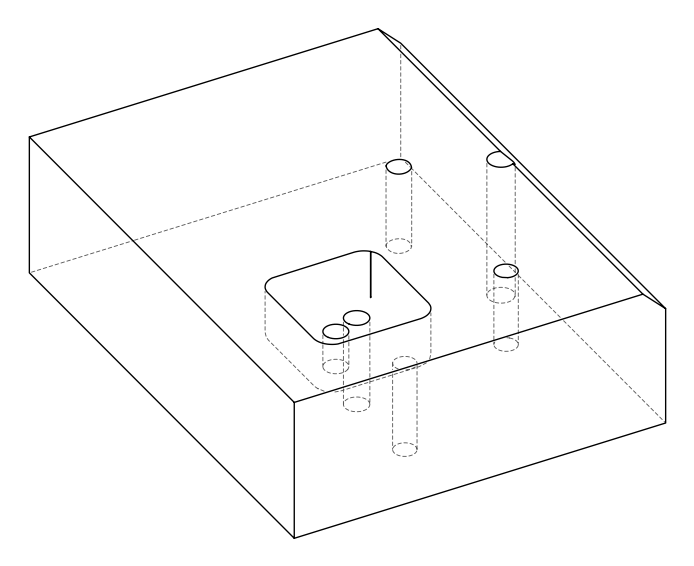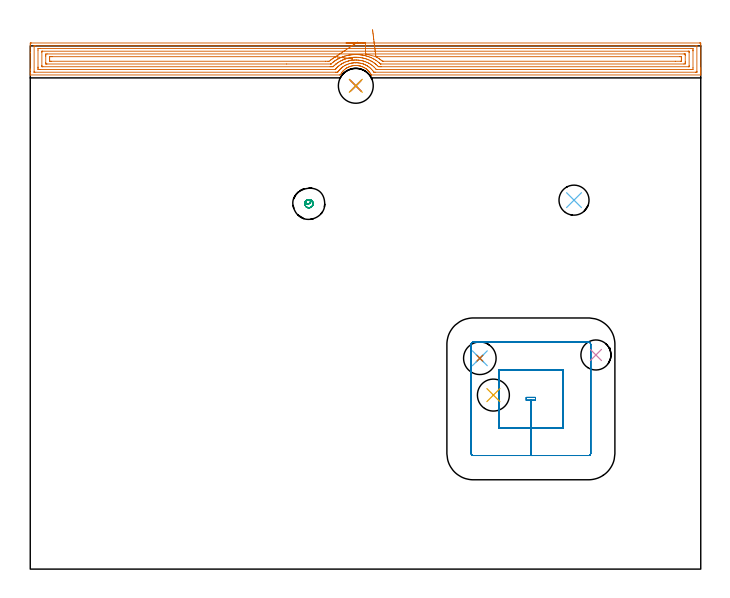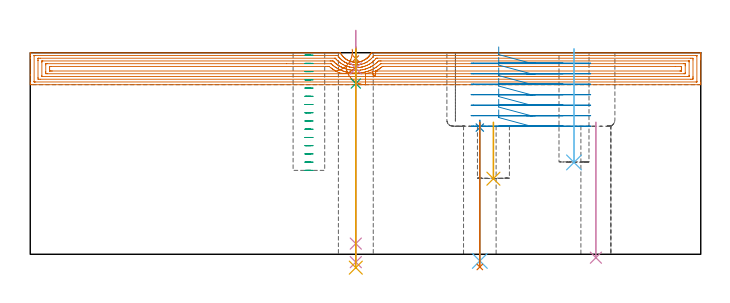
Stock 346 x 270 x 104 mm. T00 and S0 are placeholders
(PLAN: 13 operations, 11 tool changes, 27.8 min)
(1 AREA_MILL | FG_CHAMFER_SURFACE | UGT0205_001 | 17.03 min | 47105 mm3)
(2 MILL_RECTANGULAR_POCKET | POCKET_RECTANGULAR_STRAIGHT | NXT0201_007 | Follow Part, ap 6.25, ae 75% | 7.03 min | 267655 mm3)
(3 MILL_BLIND_HOLE_FROM_SOLID_MATERIAL | STEP1POCKET | NXT0201_011 | Spiral | 1.29 min | 12666 mm3)
(4 INDEXABLE_INSERT_DRILL_THROUGH_HOLE_FROM_SOLID | STEP1HOLE_2 | NXT0302_002 | 0.29 min | 12447 mm3)
(5 INDEXABLE_INSERT_DRILL_BLIND_HOLE_FROM_SOLID | STEP1POCKET_1 | NXT0302_004 | 0.13 min | 5755 mm3)
(6 INDEXABLE_INSERT_DRILL_BLIND_HOLE_FROM_SOLID_1 | STEP1POCKET_2 | NXT0302_002 | 0.24 min | 10624 mm3)
(7 SPOT_DRILL | STEP1HOLE | NXT0321_9005460120000 | 0.05 min | 177 mm3)
(8 SPOT_DRILL_1 | STEP1HOLE_1 | NXT0321_9005460120000 | 0.04 min | 5 mm3)
(9 DRILL_BLIND_HOLE_INTO_CENTER | STEP1HOLE | NXT0301_077 | 0.07 min | 1122 mm3)
(10 GUN_DRILL_THROUGH_HOLE | STEP1HOLE | UGT0307_008 | 0.59 min | 8558 mm3)
(11 DRILL_TO_ENLARGE_THROUGH_HOLE | STEP1HOLE | UGT0301_046 | 0.45 min | 16464 mm3)
(12 DRILL_THROUGH_HOLE_INTO_CENTER | STEP1HOLE_1 | NXT0301_077 | 0.3 min | 5805 mm3)
(13 DRILL_TO_ENLARGE_THROUGH_HOLE_1 | STEP1HOLE_1 | UGT0301_291 | 0.31 min | 8819 mm3)
(TOOL UGT0205_001 | Chamfer Mill 20 x 3 x 45 deg. | D20 FL50 Z2)
(TOOL NXT0201_007 | ENDMILL 25mm [R216.25-25050GCK54P 1620] | D25 R3 FL54 Z5)
(TOOL NXT0201_011 | ENDMILL 12mm [2P460-1200-NA 1630] | D12 FL38 Z6)
(TOOL NXT0302_002 | Index. Insert Drill 15.5mm [880-D1550L20-05] | D15.5 PA176 FL78 Z2)
(TOOL NXT0302_004 | Index. Insert Drill 16.5mm [880-D1650L20-05] | D16.5 PA176 FL83 Z2)
(TOOL NXT0321_9005460120000 | NC Spot Drill, 142deg, 12mm, Carbide, Uncoated | D12 PA142 FL30 Z2)
(TOOL NXT0301_077 | Carbide Drill 10.6mm [860.1-1060-053A1-MM 2214] | D10.6 PA140 FL71 Z2)
(TOOL UGT0307_008 | Gun Drill 11 mm | D11 PA130 FL24 Z1)
(TOOL UGT0301_046 | Twist Drill 18 mm | D18 PA118 FL130 Z2)
(TOOL UGT0301_291 | Twist Drill 16.8 mm | D16.8 PA118 FL125 Z2)
(OP 1 AREA_MILL)
G17 G21 G94 G90
T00 M6
G54
G17 G0 G90 X163. Y271.5 S1061 M3
G43 Z114. H0
Z97.5
G94 G1 X163.038 Z96.628 F250.
X163.152 Z95.764
X163.341 Z94.912
X163.603 Z94.08
X163.937 Z93.274
X164.34 Z92.5
X164.808 Z91.764
X165.34 Z91.072
X165.929 Z90.429
X166.572 Z89.84
X167.264 Z89.309
X168. Z88.84
X168.774 Z88.437
X169.58 Z88.103
X170.412 Z87.841
X171.264 Z87.652
X172.128 Z87.538
X173. Z87.5
X345.384
X345.759 Y271.497 Z87.501
X345.99 Y271.493 Z87.505
X345.996 Y271.13 Z87.867
X346. Y270.527 Z88.47
Y258.6 Z100.395
Y257.996 Z100.998
Y257.452 Z101.544
Y257.121 Z101.875
Y256.577 Z102.419
Y256.245 Z102.75
Y255.582 Z103.417
Y255.28 Z103.72
X345.998 Y255.138 Z103.854
X345.99 Y255.002 Z103.988
X345.831 Y255. Z104.
X176.126
X176.019 Y255.003 Z103.989
X175.982 Y255.054 Z103.94
X175.973 Y255.068 Z103.927
X175.912 Y255.177 Z103.82
X175.802 Y255.37 Z103.626
X175.678 Y255.589 Z103.408
X175.56 Y255.775 Z103.221
X175.539 Y255.807 Z103.189
X175.437 Y255.961 Z103.038
X175.12 Y256.391 Z102.608
X174.885 Y256.683 Z102.314
X174.786 Y256.807 Z102.191
X174.747 Y256.85 Z102.147
X174.494 Y257.113 Z101.887
X174.34 Y257.271 Z101.726
X174.328 Y257.283 Z101.715
X174.194 Y257.411 Z101.586
X174.038 Y257.559 Z101.436
X173.893 Y257.699 Z101.301
X173.887 Y257.705 Z101.295
X173.865 Y257.723 Z101.277
X173.842 Y257.742 Z101.258
X173.518 Y257.996 Z101.002
X173.426 Y258.068 Z100.93
X173.222 Y258.217 Z100.782
X173. Y258.377 Z100.621
X172.598 Y258.631 Z100.365
X172.107 Y258.9 Z100.099
X171.664 Y259.111 Z99.888
X171.349 Y259.244 Z99.756
X171.215 Y259.299 Z99.699
X170.952 Y259.395 Z99.605
X170.892 Y259.417 Z99.583
X170.567 Y259.523 Z99.476
X170.322 Y259.591 Z99.408
X170.107 Y259.642 Z99.358
X169.877 Y259.696 Z99.304
X169.598 Y259.748 Z99.251
X169.526 Y259.761 Z99.237
X169.429 Y259.777 Z99.217
X168.983 Y259.838 Z99.158
X168.892 Y259.846 Z99.15
X168.537 Y259.876 Z99.116
X168.232 Y259.891 Z99.104
X168.202 Y259.893 Z99.102
X168.052 Y259.891 Z99.096
X167.946 Y259.892
X167.867 Y259.894 Z99.098
X167.84 Y259.893 Z99.1
X167.7 Y259.89 Z99.108
X167.644 Y259.888 Z99.11
X167.634 Y259.887 Z99.111
X167.575 Y259.88 Z99.112
X167.197 Y259.856 Z99.142
X166.868 Y259.819 Z99.181
X166.751 Y259.805 Z99.194
X166.407 Y259.748 Z99.252
X166.304 Y259.729 Z99.268
X165.855 Y259.632 Z99.366
X165.434 Y259.523 Z99.475
X164.966 Y259.364 Z99.632
X164.613 Y259.228 Z99.771
X164.517 Y259.19 Z99.808
X164.068 Y258.989 Z100.008
X163.876 Y258.892 Z100.108
X163.733 Y258.819 Z100.181
X163.399 Y258.632 Z100.367
X163.316 Y258.58 Z100.418
X163.18 Y258.495 Z100.503
X162.877 Y258.285 Z100.712
X162.729 Y258.182 Z100.815
X162.282 Y257.844 Z101.151
X162.159 Y257.741 Z101.257
X161.77 Y257.383 Z101.616
X161.508 Y257.121 Z101.875
X161.395 Y257.01 Z101.989
X161.254 Y256.851 Z102.148
X160.898 Y256.413 Z102.587
X160.562 Y255.961 Z103.039
X160.502 Y255.873 Z103.127
X160.049 Y255.109 Z103.89
X159.986 Y255.007 Z103.992
X159.602 Y255. Z104.
X0.169
X0.01 Y255.002 Z103.988
X0.002 Y255.138 Z103.854
X0. Y255.28 Z103.72
Y255.582 Z103.417
Y256.245 Z102.75
Y257.452 Z101.544
Y257.996 Z100.998
Y266.48 Z92.517
Y270.527 Z88.47
X0.004 Y271.13 Z87.867
X0.01 Y271.493 Z87.505
X0.241 Y271.497 Z87.501
X0.616 Y271.5 Z87.5
X173.
Y270.086 Z88.914
X343.598 Y270.085 Z88.915
X343.772 Y270.084 Z88.916
X343.948 Y270.08 Z88.92
X343.985 Y270.079 Z88.921
X343.991 Y270.057 Z88.943
X343.995 Y270.026 Z88.974
X343.999 Y269.862 Z89.138
X344. Y256.727 Z102.273
X343.998 Y256.595 Z102.405
X343.994 Y256.49 Z102.51
X343.99 Y256.426 Z102.574
X343.957 Y256.421 Z102.579
X343.598 Y256.416 Z102.584
X343.425 Y256.415 Z102.585
X178.186
X177.466 Y256.42 Z102.58
X177.369 Y256.421 Z102.579
X177.275 Y256.538 Z102.462
X176.823 Y257.121 Z101.879
X176.573 Y257.434 Z101.566
X176.051 Y257.996 Z101.004
X175.68 Y258.36 Z100.64
X175.41 Y258.61 Z100.39
X175.082 Y258.872 Z100.128
X174.786 Y259.099 Z99.901
X174. Y259.643 Z99.357
X173.893 Y259.708 Z99.292
X173.825 Y259.748 Z99.252
X173.29 Y260.032 Z98.968
X173. Y260.172 Z98.828
X172.705 Y260.31 Z98.69
X172.204 Y260.528 Z98.472
X172.107 Y260.565 Z98.435
X172.082 Y260.575 Z98.425
X171.943 Y260.623 Z98.377
X171.214 Y260.856 Z98.144
X170.89 Y260.941 Z98.059
X170.32 Y261.069 Z97.931
X169.766 Y261.167 Z97.833
X169.427 Y261.212 Z97.788
X168.759 Y261.278 Z97.722
X168.534 Y261.29 Z97.71
X167.837 Y261.306 Z97.694
X167.711 Y261.307 Z97.693
X167.687 Y261.306 Z97.694
X167.641 Y261.303 Z97.697
X166.995 Y261.257 Z97.743
X166.748 Y261.231 Z97.769
X166.201 Y261.16 Z97.84
X166.04 Y261.135 Z97.865
X165.855 Y261.102 Z97.898
X165.452 Y261.018 Z97.982
X164.961 Y260.9 Z98.1
X164.738 Y260.842 Z98.158
X164.05 Y260.623 Z98.377
X163.43 Y260.373 Z98.627
X163.325 Y260.328 Z98.672
X163.175 Y260.26 Z98.74
X162.824 Y260.091 Z98.909
X162.282 Y259.809 Z99.191
X162.241 Y259.787 Z99.213
X162.175 Y259.748 Z99.252
X161.701 Y259.441 Z99.559
X161.389 Y259.228 Z99.772
X161.181 Y259.076 Z99.924
X160.911 Y258.872 Z100.128
X160.683 Y258.688 Z100.312
X160.495 Y258.526 Z100.474
X160.22 Y258.267 Z100.733
X159.94 Y257.996 Z101.004
X159.774 Y257.828 Z101.172
X159.602 Y257.643 Z101.357
X159.364 Y257.355 Z101.645
X159.177 Y257.121 Z101.879
X158.976 Y256.859 Z102.141
X158.709 Y256.501 Z102.499
X158.655 Y256.433 Z102.567
X158.62 Y256.421 Z102.579
X158.532 Y256.419 Z102.581
X157.816 Y256.415 Z102.585
X157.643 Y256.414 Z102.586
X2.402 Y256.415 Z102.585
X2.228 Y256.416 Z102.584
X2.052 Y256.42 Z102.58
X2.015 Y256.421 Z102.579
X2.009 Y256.443 Z102.557
X2.005 Y256.474 Z102.526
X2.001 Y256.638 Z102.362
X2. Y269.773 Z89.227
X2.002 Y269.905 Z89.095
X2.006 Y270.01 Z88.99
X2.01 Y270.074 Z88.926
X2.043 Y270.079 Z88.921
X2.402 Y270.084 Z88.916
X2.575 Y270.085 Z88.915
X173. Y270.086 Z88.914
Y268.672 Z90.328
X340.918 Y268.671 Z90.329
X341.642 Y268.67 Z90.33
X341.812 Y268.668 Z90.332
X341.974 Y268.665 Z90.335
X341.99 Y268.504 Z90.496
X341.996 Y268.322 Z90.678
X342. Y267.628 Z91.372
Y267.443 Z91.557
X341.999 Y258.688 Z100.312
X341.99 Y257.996 Z101.004
X341.976 Y257.836 Z101.164
X340.918 Y257.829 Z101.171
X179.252
X179.081 Y257.831 Z101.169
X178.739 Y257.836 Z101.164
X178.563 Y257.846 Z101.154
X178.519 Y257.895 Z101.105
X178.359 Y258.081 Z100.919
X177.623 Y258.872 Z100.128
X177.466 Y259.03 Z99.97
X177.091 Y259.383 Z99.617
X176.664 Y259.748 Z99.252
X176.573 Y259.822 Z99.178
X176.22 Y260.094 Z98.906
X175.68 Y260.46 Z98.54
X175.43 Y260.623 Z98.377
X175.034 Y260.867 Z98.133
X174.786 Y261.005 Z97.995
X174.507 Y261.154 Z97.846
X173.974 Y261.42 Z97.58
X173.893 Y261.458 Z97.542
X173.801 Y261.499 Z97.501
X173. Y261.824 Z97.176
X172.488 Y262.001 Z96.999
X172.107 Y262.122 Z96.878
X171.727 Y262.229 Z96.771
X171.234 Y262.354 Z96.646
X171.214 Y262.359 Z96.641
X171.144 Y262.374 Z96.626
X170.32 Y262.526 Z96.474
X170.134 Y262.557 Z96.443
X169.427 Y262.64 Z96.36
X169.126 Y262.67 Z96.33
X168.534 Y262.705 Z96.295
X168.19 Y262.712 Z96.288
X167.641 Y262.714 Z96.286
X167.312 Y262.697 Z96.303
X166.748 Y262.66 Z96.34
X166.484 Y262.633 Z96.367
X165.855 Y262.552 Z96.448
X165.697 Y262.529 Z96.471
X164.961 Y262.397 Z96.603
X164.942 Y262.393 Z96.607
X164.855 Y262.374 Z96.626
X164.229 Y262.217 Z96.783
X164.068 Y262.175 Z96.825
X163.547 Y262.01 Z96.99
X163.175 Y261.888 Z97.112
X162.891 Y261.777 Z97.223
X162.282 Y261.537 Z97.463
X162.255 Y261.525 Z97.475
X162.195 Y261.499 Z97.501
X161.654 Y261.238 Z97.762
X161.389 Y261.099 Z97.901
X161.075 Y260.93 Z98.07
X160.556 Y260.623 Z98.377
X160.519 Y260.6 Z98.4
X160.495 Y260.585 Z98.415
X159.994 Y260.239 Z98.761
X159.602 Y259.957 Z99.043
X159.482 Y259.865 Z99.135
X159.335 Y259.748 Z99.252
X158.999 Y259.463 Z99.537
X158.709 Y259.204 Z99.796
X158.537 Y259.04 Z99.96
X158.366 Y258.872 Z100.128
X158.097 Y258.597 Z100.403
X157.816 Y258.287 Z100.713
X157.681 Y258.128 Z100.872
X157.57 Y257.996 Z101.004
X157.457 Y257.867 Z101.133
X157.436 Y257.844 Z101.156
X157.378 Y257.835 Z101.165
X157.265 Y257.832 Z101.168
X157.093 Y257.829 Z101.171
X5.082
X4.358 Y257.83 Z101.17
X4.188 Y257.832 Z101.168
X4.027 Y257.835 Z101.165
X4.01 Y257.996 Z101.004
X4.004 Y258.178 Z100.822
X4. Y258.872 Z100.128
Y259.057 Z99.943
X4.001 Y267.812 Z91.188
X4.01 Y268.504 Z90.496
X4.024 Y268.664 Z90.336
X5.082 Y268.671 Z90.329
X173. Y268.672 Z90.328
Y267.257 Z91.743
X339.511
X339.861 Y267.255 Z91.745
X339.92 Y267.254 Z91.746
X339.976 Y267.251 Z91.749
X339.99 Y267.173 Z91.827
X340. Y266.777 Z92.223
Y266.752 Z92.248
Y259.748 Z99.252
X339.996 Y259.322 Z99.678
X339.993 Y259.27 Z99.73
X339.99 Y259.25 Z99.75
X339.955 Y259.248 Z99.752
X339.819 Y259.245 Z99.755
X339.647 Y259.243 Z99.757
X181.039
X180.66 Y259.244 Z99.756
X180.145 Y259.247 Z99.753
X179.76 Y259.25 Z99.75
X179.252 Y259.706 Z99.294
X179.207 Y259.748 Z99.252
X178.771 Y260.155 Z98.845
X178.359 Y260.52 Z98.48
X178.233 Y260.623 Z98.377
X177.803 Y260.956 Z98.044
X177.466 Y261.2 Z97.8
X177.029 Y261.499 Z97.501
X176.573 Y261.795 Z97.205
X176.339 Y261.939 Z97.061
X175.83 Y262.226 Z96.774
X175.68 Y262.305 Z96.695
X175.539 Y262.374 Z96.626
X174.786 Y262.724 Z96.276
X174.162 Y262.987 Z96.013
X173.893 Y263.089 Z95.911
X173.435 Y263.25 Z95.75
X173. Y263.39 Z95.61
X172.793 Y263.453 Z95.547
X172.107 Y263.631 Z95.369
X171.602 Y263.745 Z95.255
X171.214 Y263.82 Z95.18
X170.502 Y263.947 Z95.053
X170.32 Y263.971 Z95.029
X169.487 Y264.067 Z94.933
X169.427 Y264.072 Z94.928
X168.578 Y264.126 Z94.874
X167.631 Y264.135 Z94.865
X167.378 Y264.126 Z94.874
X166.785 Y264.089 Z94.911
X166.748 Y264.086 Z94.914
X165.975 Y264.007 Z94.993
X165.855 Y263.992 Z95.008
X165.194 Y263.897 Z95.103
X164.961 Y263.855 Z95.145
X164.445 Y263.756 Z95.244
X164.068 Y263.672 Z95.328
X163.723 Y263.589 Z95.411
X163.175 Y263.441 Z95.559
X163.025 Y263.397 Z95.603
X162.554 Y263.25 Z95.75
X162.352 Y263.182 Z95.818
X162.282 Y263.156 Z95.844
X161.714 Y262.931 Z96.069
X161.389 Y262.798 Z96.202
X161.088 Y262.669 Z96.331
X160.495 Y262.399 Z96.601
X160.479 Y262.391 Z96.609
X160.448 Y262.374 Z96.626
X159.905 Y262.077 Z96.923
X159.602 Y261.902 Z97.098
X159.349 Y261.747 Z97.253
X158.956 Y261.499 Z97.501
X158.809 Y261.401 Z97.599
X158.709 Y261.332 Z97.668
X158.295 Y261.03 Z97.971
X157.816 Y260.674 Z98.326
X157.787 Y260.651 Z98.349
X157.755 Y260.623 Z98.377
X157.317 Y260.237 Z98.763
X156.923 Y259.878 Z99.122
X156.855 Y259.814 Z99.186
X156.788 Y259.748 Z99.252
X156.41 Y259.375 Z99.625
X156.282 Y259.25 Z99.75
X156.03 Y259.247 Z99.753
X155.65 Y259.244 Z99.756
X155.136 Y259.243 Z99.757
X154.758
X6.49
X6.139 Y259.245 Z99.755
X6.08 Y259.246 Z99.754
X6.024 Y259.249 Z99.751
X6.01 Y259.326 Z99.674
X6. Y259.723 Z99.277
Y259.748 Z99.252
Y266.752 Z92.248
X6.004 Y267.178 Z91.822
X6.007 Y267.23 Z91.77
X6.01 Y267.25 Z91.75
X6.045 Y267.252 Z91.748
X6.181 Y267.255 Z91.745
X6.353 Y267.257 Z91.743
X173.
Y265.843 Z93.157
X337.38
X337.782 Y265.839 Z93.161
X337.974 Y265.836 Z93.164
X337.99 Y265.729 Z93.271
X337.998 Y265.237 Z93.763
X338. Y261.733 Z97.267
X337.998 Y261.499 Z97.501
X337.991 Y260.866 Z98.134
X337.98 Y260.664 Z98.336
X337.311 Y260.657 Z98.343
X181.004
X180.79 Y260.662 Z98.338
X180.767 Y260.664 Z98.336
X180.725 Y260.687 Z98.313
X180.407 Y260.974 Z98.026
X180.145 Y261.206 Z97.794
X179.801 Y261.499 Z97.501
X179.252 Y261.931 Z97.069
X178.628 Y262.374 Z96.626
X178.359 Y262.557 Z96.443
X177.801 Y262.922 Z96.078
X177.466 Y263.114 Z95.886
X177.218 Y263.25 Z95.75
X176.573 Y263.581 Z95.419
X175.911 Y263.899 Z95.101
X175.68 Y263.998 Z95.002
X175.371 Y264.126 Z94.874
X174.786 Y264.354 Z94.646
X174.422 Y264.483 Z94.517
X173.893 Y264.654 Z94.346
X173.565 Y264.755 Z94.245
X173.125 Y264.879 Z94.121
X173. Y264.911 Z94.089
X172.64 Y265.001 Z93.999
X172.107 Y265.113 Z93.887
X171.609 Y265.212 Z93.788
X171.458 Y265.24 Z93.76
X171.214 Y265.282 Z93.718
X170.871 Y265.337 Z93.663
X170.507 Y265.384 Z93.616
X170.32 Y265.406 Z93.594
X169.856 Y265.457 Z93.543
X169.682 Y265.472 Z93.528
X169.427 Y265.491 Z93.509
X169.211 Y265.505 Z93.495
X169.056 Y265.513 Z93.487
X168.534 Y265.534 Z93.466
X167.98 Y265.545 Z93.455
X167.787 Y265.546 Z93.454
X167.641
X167.446 Y265.541 Z93.459
X167.292 Y265.535 Z93.465
X166.748 Y265.5 Z93.5
X166.276 Y265.464 Z93.536
X166.007 Y265.44 Z93.56
X165.855 Y265.424 Z93.576
X165.47 Y265.378 Z93.622
X165.108 Y265.332 Z93.668
X164.961 Y265.311 Z93.689
X164.689 Y265.268 Z93.732
X164.53 Y265.24 Z93.76
X164.068 Y265.153 Z93.847
X163.94 Y265.127 Z93.873
X163.356 Y265.001 Z93.999
X163.211 Y264.966 Z94.034
X163.175 Y264.957 Z94.043
X162.512 Y264.776 Z94.224
X162.282 Y264.708 Z94.292
X161.834 Y264.565 Z94.435
X161.389 Y264.418 Z94.582
X161.173 Y264.337 Z94.663
X160.623 Y264.126 Z94.874
X160.533 Y264.089 Z94.911
X160.495 Y264.073 Z94.927
X159.917 Y263.817 Z95.183
X159.602 Y263.671 Z95.329
X159.314 Y263.532 Z95.468
X158.767 Y263.25 Z95.75
X158.729 Y263.23 Z95.77
X158.709 Y263.219 Z95.781
X158.175 Y262.898 Z96.102
X157.816 Y262.676 Z96.324
X157.631 Y262.556 Z96.444
X157.359 Y262.374 Z96.626
X157.105 Y262.196 Z96.804
X156.923 Y262.065 Z96.935
X156.598 Y261.817 Z97.183
X156.188 Y261.499 Z97.501
X156.102 Y261.428 Z97.572
X156.03 Y261.366 Z97.634
X155.326 Y260.74 Z98.26
X155.239 Y260.664 Z98.336
X155.136 Y260.659 Z98.341
X155.101 Y260.658 Z98.342
X132.332 Y260.657 Z98.343
X8.62
X8.218 Y260.661 Z98.339
X8.026 Y260.664 Z98.336
X8.01 Y260.771 Z98.229
X8.002 Y261.263 Z97.737
X8. Y264.767 Z94.233
X8.002 Y265.001 Z93.999
X8.009 Y265.634 Z93.366
X8.02 Y265.836 Z93.164
X8.689 Y265.843 Z93.157
X173.
X178.359 Y264.426 Z94.574
X178.943 Y264.429 Z94.571
X179.252
X335.25
X335.559 Y264.427 Z94.573
X335.868 Y264.424 Z94.576
X335.955 Y264.422 Z94.578
X335.99 Y264.416 Z94.584
X335.993 Y264.384 Z94.616
X335.997 Y264.27 Z94.73
X335.999 Y264.126 Z94.874
X336. Y263.694 Z95.306
Y262.818 Z96.182
X335.999 Y262.374 Z96.626
X335.996 Y262.158 Z96.842
X335.993 Y262.105 Z96.895
X335.991 Y262.083 Z96.917
X335.97 Y262.078 Z96.922
X335.865 Y262.075 Z96.925
X335.559 Y262.072 Z96.928
X332.88 Y262.071 Z96.929
X182.241 Y262.072 Z96.928
X181.932 Y262.073 Z96.927
X181.829 Y262.075 Z96.925
X181.751 Y262.078 Z96.922
X181.683 Y262.128 Z96.872
X181.378 Y262.374 Z96.626
X181.039 Y262.645 Z96.355
X180.692 Y262.913 Z96.087
X180.228 Y263.25 Z95.75
X180.145 Y263.308 Z95.692
X179.942 Y263.45 Z95.55
X179.252 Y263.892 Z95.108
X178.869 Y264.126 Z94.874
X178.359 Y264.423 Z94.577
Y264.426 Z94.574
X178.28 Y265.067 Z93.987
X178.195 Y265.756 Z93.458
X178.104 Y266.488 Z92.992
X178.009 Y267.257 Z92.593
X177.91 Y268.058 Z92.262
X177.808 Y268.885 Z92.003
X177.704 Y269.731 Z91.817
X177.598 Y270.59 Z91.706
X177.491 Y271.455 Z91.672
X177.384 Y272.32 Z91.713
X177.278 Y273.178 Z91.83
X177.174 Y274.022 Z92.022
X177.072 Y274.847 Z92.288
X176.974 Y275.646 Z92.625
X176.879 Y276.412 Z93.03
X176.789 Y277.141 Z93.502
X176.704 Y277.826 Z94.035
X176.626 Y278.462 Z94.627
G0 X168.926 Y271.973 Z98.467
G1 X168.547 Y271.719 Z97.723
X168.115 Y271.431 Z97.022
X167.634 Y271.109 Z96.37
X167.107 Y270.757 Z95.77
X166.539 Y270.378 Z95.227
X165.934 Y269.973 Z94.747
X165.296 Y269.547 Z94.331
X164.63 Y269.103 Z93.984
X163.942 Y268.643 Z93.708
X163.237 Y268.171 Z93.505
X162.519 Y267.692 Z93.377
X161.795 Y267.208 Z93.325
X161.07 Y266.724 Z93.348
X160.35 Y266.242 Z93.448
X159.639 Y265.767 Z93.623
X158.944 Y265.303 Z93.871
X158.269 Y264.852 Z94.192
X157.62 Y264.418 Z94.582
X157.584 Y264.394 Z94.606
X157.558 Y264.378 Z94.622
X157.122 Y264.126 Z94.874
X156.998 Y264.052 Z94.948
X156.923 Y264.007 Z94.993
X156.455 Y263.708 Z95.292
X156.03 Y263.434 Z95.566
X155.919 Y263.358 Z95.642
X155.765 Y263.25 Z95.75
X155.405 Y262.987 Z96.013
X155.136 Y262.786 Z96.214
X154.903 Y262.603 Z96.397
X154.243 Y262.078 Z96.922
X153.657 Y262.073 Z96.927
X152.457 Y262.071 Z96.929
X10.75
X10.441 Y262.072 Z96.928
X10.132 Y262.076 Z96.924
X10.045 Y262.078 Z96.922
X10.01 Y262.084 Z96.916
X10.007 Y262.116 Z96.884
X10.003 Y262.23 Z96.77
X10.001 Y262.374 Z96.626
X10. Y262.806 Z96.194
Y263.682 Z95.318
X10.001 Y264.126 Z94.874
X10.004 Y264.342 Z94.658
X10.007 Y264.395 Z94.605
X10.009 Y264.417 Z94.583
X10.03 Y264.422 Z94.578
X10.135 Y264.425 Z94.575
X10.441 Y264.428 Z94.572
X11.025 Y264.429 Z94.571
X11.334
X157.507 Y264.428 Z94.572
X157.545 Y264.427 Z94.573
X157.577 Y264.424 Z94.576
X157.62 Y264.418 Z94.582
X158.471 Y264.303 Z94.735
X159.306 Y264.191 Z94.963
X160.118 Y264.081 Z95.263
X160.9 Y263.976 Z95.633
X161.648 Y263.875 Z96.071
X162.355 Y263.779 Z96.573
X163.017 Y263.69 Z97.135
X163.627 Y263.608 Z97.753
X164.181 Y263.533 Z98.422
X164.675 Y263.466 Z99.138
X165.106 Y263.408 Z99.894
X165.47 Y263.359 Z100.686
X165.764 Y263.319 Z101.506
X165.986 Y263.289 Z102.349
X166.134 Y263.269 Z103.209
X166.208 Y263.259 Z104.078
X166.206 Z104.95
X166.129 Y263.27 Z105.819
G0 Z114.
M5
M2
(OP 2 MILL_RECTANGULAR_POCKET)
G17 G21 G94 G90
T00 M6
G54
G17 G0 G90 X241.75 Y87.652 S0 M3
G43 Z114. H1
Z107.
G94 G1 Y72.85 Z103.034 F250.
X258.35 Z98.586
Y87.1
X260.7 F500.
Y88.6
X256.
Y87.1
X258.35
Y72.85
X274.95
Y102.85
X241.75
Y72.85
X258.35
Y58.6
X288.1
G3 X289.2 Y59.7 R1.1
G1 Y116.
G3 X288.1 Y117.1 R1.1
G1 X228.6
G3 X227.5 Y116. R1.1
G1 Y59.7
G3 X228.6 Y58.6 R1.1
G1 X258.35
X259.35
G0 X241.75 Y87.652 Z101.586
G1 Y72.85 Z97.619 F250.
X258.35 Z93.171
Y87.1
X260.7 F500.
Y88.6
X256.
Y87.1
X258.35
Y72.85
X274.95
Y102.85
X241.75
Y72.85
X258.35
Y58.6
X288.1
G3 X289.2 Y59.7 R1.1
G1 Y116.
G3 X288.1 Y117.1 R1.1
G1 X228.6
G3 X227.5 Y116. R1.1
G1 Y59.7
G3 X228.6 Y58.6 R1.1
G1 X258.35
X259.35
G0 X241.75 Y87.652 Z96.171
G1 Y72.85 Z92.205 F250.
X258.35 Z87.757
Y87.1
X260.7 F500.
Y88.6
X256.
Y87.1
X258.35
Y72.85
X274.95
Y102.85
X241.75
Y72.85
X258.35
Y58.6
X288.1
G3 X289.2 Y59.7 R1.1
G1 Y116.
G3 X288.1 Y117.1 R1.1
G1 X228.6
G3 X227.5 Y116. R1.1
G1 Y59.7
G3 X228.6 Y58.6 R1.1
G1 X258.35
X259.35
G0 X241.75 Y87.652 Z90.757
G1 Y72.85 Z86.791 F250.
X258.35 Z82.343
Y87.1
X260.7 F500.
Y88.6
X256.
Y87.1
X258.35
Y72.85
X274.95
Y102.85
X241.75
Y72.85
X258.35
Y58.6
X288.1
G3 X289.2 Y59.7 R1.1
G1 Y116.
G3 X288.1 Y117.1 R1.1
G1 X228.6
G3 X227.5 Y116. R1.1
G1 Y59.7
G3 X228.6 Y58.6 R1.1
G1 X258.35
X259.35
G0 X241.75 Y87.652 Z85.343
G1 Y72.85 Z81.377 F250.
X258.35 Z76.929
Y87.1
X260.7 F500.
Y88.6
X256.
Y87.1
X258.35
Y72.85
X274.95
Y102.85
X241.75
Y72.85
X258.35
Y58.6
X288.1
G3 X289.2 Y59.7 R1.1
G1 Y116.
G3 X288.1 Y117.1 R1.1
G1 X228.6
G3 X227.5 Y116. R1.1
G1 Y59.7
G3 X228.6 Y58.6 R1.1
G1 X258.35
X259.35
G0 X241.75 Y87.652 Z79.929
G1 Y72.85 Z75.962 F250.
X258.35 Z71.514
Y87.1
X260.7 F500.
Y88.6
X256.
Y87.1
X258.35
Y72.85
X274.95
Y102.85
X241.75
Y72.85
X258.35
Y58.6
X288.1
G3 X289.2 Y59.7 R1.1
G1 Y116.
G3 X288.1 Y117.1 R1.1
G1 X228.6
G3 X227.5 Y116. R1.1
G1 Y59.7
G3 X228.6 Y58.6 R1.1
G1 X258.35
X259.35
G0 X241.75 Y87.652 Z74.514
G1 Y72.85 Z70.548 F250.
X258.35 Z66.1
Y87.1
X260.7 F500.
Y88.6
X256.
Y87.1
X258.35
Y72.85
X274.95
Y102.85
X241.75
Y72.85
X258.35
Y58.6
X288.1
G3 X289.2 Y59.7 R1.1
G1 Y116.
G3 X288.1 Y117.1 R1.1
G1 X228.6
G3 X227.5 Y116. R1.1
G1 Y59.7
G3 X228.6 Y58.6 R1.1
G1 X258.35
X259.35
G0 Z114.
M5
M2
(OP 3 MILL_BLIND_HOLE_FROM_SOLID_MATERIAL)
G17 G21 G94 G90
T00 M6
G54
G17 G0 G90 X143.8 Y188.6 S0 M3
G43 Z114. H1
Z102.753
G94 G3 X144.494 Y190.056 R0.893 F250.
X142.447 Y190.271 R1.456
X142.129 Y187.247 R2.15
X142.447 Y190.271 R-2.15
X142.288 Y188.759 R1.075
X143.8 Y188.6 R1.075
G0 Z98.507
G3 X144.494 Y190.056 R0.893
X142.447 Y190.271 R1.456
X142.129 Y187.247 R2.15
X142.447 Y190.271 R-2.15
X142.288 Y188.759 R1.075
X143.8 Y188.6 R1.075
G0 Z94.26
G3 X144.494 Y190.056 R0.893
X142.447 Y190.271 R1.456
X142.129 Y187.247 R2.15
X142.447 Y190.271 R-2.15
X142.288 Y188.759 R1.075
X143.8 Y188.6 R1.075
G0 Z90.013
G3 X144.494 Y190.056 R0.893
X142.447 Y190.271 R1.456
X142.129 Y187.247 R2.15
X142.447 Y190.271 R-2.15
X142.288 Y188.759 R1.075
X143.8 Y188.6 R1.075
G0 Z85.767
G3 X144.494 Y190.056 R0.893
X142.447 Y190.271 R1.456
X142.129 Y187.247 R2.15
X142.447 Y190.271 R-2.15
X142.288 Y188.759 R1.075
X143.8 Y188.6 R1.075
G0 Z81.52
G3 X144.494 Y190.056 R0.893
X142.447 Y190.271 R1.456
X142.129 Y187.247 R2.15
X142.447 Y190.271 R-2.15
X142.288 Y188.759 R1.075
X143.8 Y188.6 R1.075
G0 Z77.273
G3 X144.494 Y190.056 R0.893
X142.447 Y190.271 R1.456
X142.129 Y187.247 R2.15
X142.447 Y190.271 R-2.15
X142.288 Y188.759 R1.075
X143.8 Y188.6 R1.075
G0 Z73.027
G3 X144.494 Y190.056 R0.893
X142.447 Y190.271 R1.456
X142.129 Y187.247 R2.15
X142.447 Y190.271 R-2.15
X142.288 Y188.759 R1.075
X143.8 Y188.6 R1.075
G0 Z68.78
G3 X144.494 Y190.056 R0.893
X142.447 Y190.271 R1.456
X142.129 Y187.247 R2.15
X142.447 Y190.271 R-2.15
X142.288 Y188.759 R1.075
X143.8 Y188.6 R1.075
G0 Z64.533
G3 X144.494 Y190.056 R0.893
X142.447 Y190.271 R1.456
X142.129 Y187.247 R2.15
X142.447 Y190.271 R-2.15
X142.288 Y188.759 R1.075
X143.8 Y188.6 R1.075
G0 Z60.287
G3 X144.494 Y190.056 R0.893
X142.447 Y190.271 R1.456
X142.129 Y187.247 R2.15
X142.447 Y190.271 R-2.15
X142.288 Y188.759 R1.075
X143.8 Y188.6 R1.075
G0 Z56.04
G3 X144.494 Y190.056 R0.893
X142.447 Y190.271 R1.456
X142.129 Y187.247 R2.15
X142.447 Y190.271 R-2.15
X142.288 Y188.759 R1.075
X143.8 Y188.6 R1.075
G0 Z51.793
G3 X144.494 Y190.056 R0.893
X142.447 Y190.271 R1.456
X142.129 Y187.247 R2.15
X142.447 Y190.271 R-2.15
X142.288 Y188.759 R1.075
X143.8 Y188.6 R1.075
G0 Z47.547
G3 X144.494 Y190.056 R0.893
X142.447 Y190.271 R1.456
X142.129 Y187.247 R2.15
X142.447 Y190.271 R-2.15
X142.288 Y188.759 R1.075
X143.8 Y188.6 R1.075
G0 Z43.3
G3 X144.494 Y190.056 R0.893
X142.447 Y190.271 R1.456
X142.129 Y187.247 R2.15
X142.447 Y190.271 R-2.15
X142.288 Y188.759 R1.075
X143.8 Y188.6 R1.075
G0 Z114.
M5
M2
(OP 4 INDEXABLE_INSERT_DRILL_THROUGH_HOLE_FROM_SOLID)
G17 G21 G94 G90
T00 M6
G54
G17 G0 G90 X291.9 Y110.5 S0 M3
G43 Z114. H1
G94 G81 G98 Z-1.771 F250. R68.1
G80
M5
M2
(OP 5 INDEXABLE_INSERT_DRILL_BLIND_HOLE_FROM_SOLID)
G17 G21 G94 G90
T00 M6
G54
G17 G0 G90 X239. Y89.8 S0 M3
G43 Z114. H1
G94 G81 G98 Z39. F250. R68.1
G80
M5
M2
(OP 6 INDEXABLE_INSERT_DRILL_BLIND_HOLE_FROM_SOLID_1)
G17 G21 G94 G90
T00 M6
G54
G17 G0 G90 X280.6 Y190.4 S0 M3
G43 Z114. H1
G94 G81 G98 Z47.4 F250. R106.
G80
M5
M2
(OP 7 SPOT_DRILL)
G17 G21 G94 G90
T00 M6
G54
G17 G0 G90 X168. Y249.4 S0 M3
G43 Z114. H0
G94 G81 G98 Z101. F250. R107.
G80
M5
M2
(OP 8 SPOT_DRILL_1)
G17 G21 G94 G90
T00 M6
G54
G17 G0 G90 X232. Y108.8 S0 M3
G43 Z114. H0
G94 G81 G98 Z65.377 F250. R69.1
G80
M5
M2
(OP 9 DRILL_BLIND_HOLE_INTO_CENTER)
G17 G21 G94 G90
T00 M6
G54
G17 G0 G90 X168. Y249.4 S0 M3
G43 Z114. H1
G94 G81 G98 Z88.1 F250. R106.
G80
M5
M2
(OP 10 GUN_DRILL_THROUGH_HOLE)
G17 G21 G94 G90
T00 M6
G54
G17 G0 G90 X168. Y249.4 M8
G43 Z115.475 H0
S716 M3
G94 G1 Z95.935 F125. M26
G4 X.084
Z5.5 F250.
G4 X.084
Z-4.065 F125.
G4 X.084
M5
M9
G0 Z115.475
M2
(OP 11 DRILL_TO_ENLARGE_THROUGH_HOLE)
G17 G21 G94 G90
T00 M6
G54
G17 G0 G90 X168. Y249.4 S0 M3
G43 Z114. H0
G94 G73 G98 Z-6.908 F250. Q15.844 R106.
G80
M5
M2
(OP 12 DRILL_THROUGH_HOLE_INTO_CENTER)
G17 G21 G94 G90
T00 M6
G54
G17 G0 G90 X232. Y108.8 S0 M3
G43 Z114. H1
G94 G73 G98 Z-3.429 F250. Q9.933 R68.1
G80
M5
M2
(OP 13 DRILL_TO_ENLARGE_THROUGH_HOLE_1)
G17 G21 G94 G90
T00 M6
G54
G17 G0 G90 X232. Y108.8 S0 M3
G43 Z114. H0
G94 G73 G98 Z-6.547 F250. Q14.529 R68.1
G80
M5
M2
